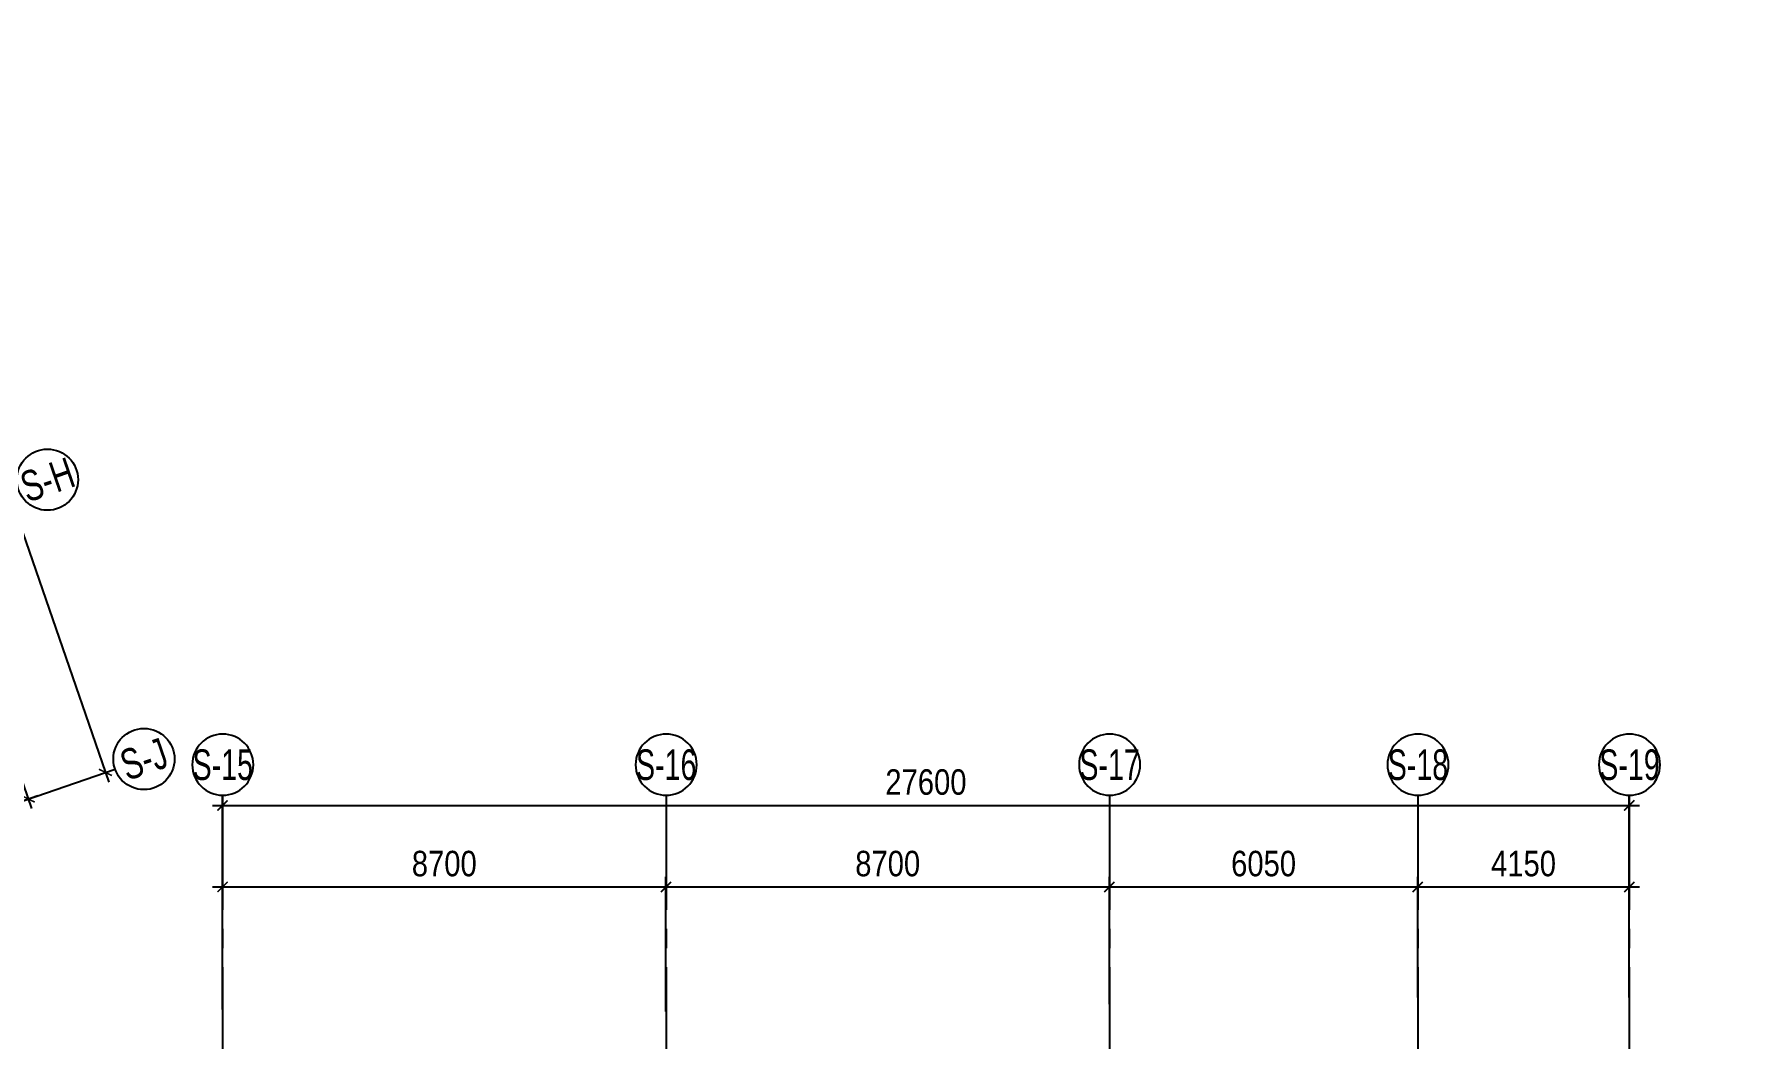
# Model space of a CAD drawing. Header units: millimetres. Extents: x -340714 to 2967022, y -655653 to 62.
# Drawn here: x 1137020 to 1170468, y -136905 to -117184 of the extents above; entities that cross this region are included whole.
import ezdxf
from ezdxf.enums import TextEntityAlignment as Align

# ---------------------------------------------------------------- set-up
doc = ezdxf.new("R2010")
doc.units = ezdxf.units.MM
doc.header["$LTSCALE"] = 100
doc.header["$PDMODE"] = 32
doc.header["$PDSIZE"] = 2.5
doc.linetypes.add('CENTER2', pattern=[1.125, 0.75, -0.125, 0.125, -0.125])
for name, color, linetype in [('ccu12-Hatch', 250, 'Continuous'), ('ccu12-Truc', 13, 'CENTER2'), ('KC2-DIM', 251, 'Continuous'), ('KT-Dim', 8, 'Continuous'), ('Xref_ST_MBDV Cot vach 30.7.2022|Xref_ST_MBDV Cot vach 30.7.2022|Xref_ST_MBDV Cot vach 30.7.2022|Xref_ST_MBDV Cot vach 30.7.2022|A-GRID-SYM', 50, 'Continuous')]:
    doc.layers.add(name, color=color, linetype=linetype)
doc.styles.add('Arial Narrow', font='ARIALN.TTF')
doc.styles.add('HBA-Text', font='GOTHIC.TTF')
doc.dimstyles.new('ccu12-200', dxfattribs={"dimscale": 200, "dimtxt": 2.5, "dimasz": 1, "dimexe": 1, "dimexo": 2, "dimgap": 1, "dimtad": 1, "dimdec": 0, "dimrnd": 5, "dimdsep": 46, "dimtxsty": 'Arial Narrow', "dimblk": 'ARCHTICK', "dimcen": -1, "dimdle": 1, "dimclrd": 256, "dimclre": 256, "dimclrt": 3, "dimadec": 0, "dimazin": 2, "dimtfac": 0.1, "dimtdec": 0, "dimtmove": 0, "dimatfit": 1, "dimldrblk": 'ARCHTICK', "dimfxl": 1, "dimtvp": 0.833333, "dimtolj": 1, "dimtzin": 12, "dimarcsym": 0})

# ---------------------------------------------------------------- blocks, each defined once
blk = doc.blocks.new('_ARCHTICK')
at = {"color": 0, "linetype": 'ByBlock', "const_width": 0.15}
blk.add_lwpolyline([(-0.5, -0.5), (0.5, 0.5)], dxfattribs=at)
blk = doc.blocks.new('*D1054')
at = {"layer": 'Defpoints', "color": 0, "transparency": 16777216}
for p in [(373326, -61952, 0), (377787, -66548), (375218, -67435, 0)]:
    blk.add_point(p, dxfattribs=at)
at = {"layer": 'KT-Dim', "lineweight": -2, "transparency": 16777216}
for p, q in [((375829, -60876), (377853, -66737)), ((373704, -61822), (376084, -61000)), ((375596, -67304), (377976, -66483))]:
    blk.add_line(p, q, dxfattribs=at)
at = {"layer": 'KT-Dim', "lineweight": -2, "transparency": 16777216, "xscale": 200, "yscale": 200, "zscale": 200}
for p, rotation in [((375894, -61065), 109.0471074728855), ((377787, -66548), 289.0471074728856)]:
    blk.add_blockref('_ARCHTICK', p, dxfattribs=dict(at, rotation=rotation))
at = {"layer": 'KT-Dim', "color": 3, "transparency": 16777216, "insert": (377271, -63658), "char_height": 500, "attachment_point": 5, "rotation": 289.0471, "style": 'Arial Narrow'}
blk.add_mtext('\\A1;5800', dxfattribs=at)
blk = doc.blocks.new('GRID-SYM-flat-91')
at = {"layer": 'Xref_ST_MBDV Cot vach 30.7.2022|Xref_ST_MBDV Cot vach 30.7.2022|Xref_ST_MBDV Cot vach 30.7.2022|Xref_ST_MBDV Cot vach 30.7.2022|A-GRID-SYM'}
blk.add_circle((0, 0, 0), 900, dxfattribs=at)
at = {"layer": 'Xref_ST_MBDV Cot vach 30.7.2022|Xref_ST_MBDV Cot vach 30.7.2022|Xref_ST_MBDV Cot vach 30.7.2022|Xref_ST_MBDV Cot vach 30.7.2022|A-GRID-SYM', "style": 'HBA-Text'}
blk.add_attdef('GRID', text='', height=900, rotation=19.0471, dxfattribs=at).set_placement((0, 0, 0), align=Align.MIDDLE_CENTER)
blk = doc.blocks.new('GRID-SYM-flat-103')
at = {"layer": 'Xref_ST_MBDV Cot vach 30.7.2022|Xref_ST_MBDV Cot vach 30.7.2022|Xref_ST_MBDV Cot vach 30.7.2022|Xref_ST_MBDV Cot vach 30.7.2022|A-GRID-SYM'}
blk.add_circle((0, 0, 0), 900, dxfattribs=at)
at = {"layer": 'Xref_ST_MBDV Cot vach 30.7.2022|Xref_ST_MBDV Cot vach 30.7.2022|Xref_ST_MBDV Cot vach 30.7.2022|Xref_ST_MBDV Cot vach 30.7.2022|A-GRID-SYM', "style": 'HBA-Text'}
blk.add_attdef('GRID', text='', height=900, rotation=19.0471, dxfattribs=at).set_placement((0, 0, 0), align=Align.MIDDLE_CENTER)
blk = doc.blocks.new('*D1030')
at = {"layer": 'Defpoints', "color": 0, "transparency": 16777216}
for p in [(366647, -37704, 0), (379300, -66026), (376730, -66913, 0)]:
    blk.add_point(p, dxfattribs=at)
at = {"layer": 'KT-Dim', "lineweight": -2, "transparency": 16777216}
for p, q in [((367025, -37574), (369405, -36752)), ((369150, -36628), (379365, -66215)), ((377108, -66782), (379489, -65960))]:
    blk.add_line(p, q, dxfattribs=at)
at = {"layer": 'KT-Dim', "lineweight": -2, "transparency": 16777216, "xscale": 200, "yscale": 200, "zscale": 200}
for p, rotation in [((369216, -36817), 109.0471074728855), ((379300, -66026), 289.0471074728856)]:
    blk.add_blockref('_ARCHTICK', p, dxfattribs=dict(at, rotation=rotation))
at = {"layer": 'KT-Dim', "color": 3, "transparency": 16777216, "insert": (374688, -51273), "char_height": 500, "attachment_point": 5, "rotation": 289.0471, "style": 'Arial Narrow'}
blk.add_mtext('\\A1;30900', dxfattribs=at)
blk = doc.blocks.new('*D1032')
at = {"layer": 'Defpoints', "color": 0, "transparency": 16777216}
for p in [(390299, -68275), (381599, -71082, 0), (390299, -71118, 0)]:
    blk.add_point(p, dxfattribs=at)
at = {"layer": 'KT-Dim', "lineweight": -2, "transparency": 16777216}
for p, q in [((381599, -70682), (381599, -68075)), ((390299, -70718), (390299, -68075)), ((381399, -68275), (390499, -68275))]:
    blk.add_line(p, q, dxfattribs=at)
at = {"layer": 'KT-Dim', "lineweight": -2, "transparency": 16777216, "xscale": 200, "yscale": 200, "zscale": 200, "rotation": 180}
blk.add_blockref('_ARCHTICK', (381599, -68275), dxfattribs=at)
at = {"layer": 'KT-Dim', "lineweight": -2, "transparency": 16777216, "xscale": 200, "yscale": 200, "zscale": 200}
blk.add_blockref('_ARCHTICK', (390299, -68275), dxfattribs=at)
at = {"layer": 'KT-Dim', "color": 3, "transparency": 16777216, "insert": (385949, -67819), "char_height": 500, "attachment_point": 5, "style": 'Arial Narrow'}
blk.add_mtext('\\A1;8700', dxfattribs=at)
blk = doc.blocks.new('*D1033')
at = {"layer": 'Defpoints', "color": 0, "transparency": 16777216}
for p in [(398999, -68275), (390299, -71118, 0), (398999, -70976, 0)]:
    blk.add_point(p, dxfattribs=at)
at = {"layer": 'KT-Dim', "lineweight": -2, "transparency": 16777216}
for p, q in [((390299, -70718), (390299, -68075)), ((398999, -70576), (398999, -68075)), ((390099, -68275), (399199, -68275))]:
    blk.add_line(p, q, dxfattribs=at)
at = {"layer": 'KT-Dim', "lineweight": -2, "transparency": 16777216, "xscale": 200, "yscale": 200, "zscale": 200, "rotation": 180}
blk.add_blockref('_ARCHTICK', (390299, -68275), dxfattribs=at)
at = {"layer": 'KT-Dim', "lineweight": -2, "transparency": 16777216, "xscale": 200, "yscale": 200, "zscale": 200}
blk.add_blockref('_ARCHTICK', (398999, -68275), dxfattribs=at)
at = {"layer": 'KT-Dim', "color": 3, "transparency": 16777216, "insert": (394649, -67819), "char_height": 500, "attachment_point": 5, "style": 'Arial Narrow'}
blk.add_mtext('\\A1;8700', dxfattribs=at)
blk = doc.blocks.new('*D1034')
at = {"layer": 'Defpoints', "color": 0, "transparency": 16777216}
for p in [(405049, -68275), (405049, -70845, 0), (398999, -70976)]:
    blk.add_point(p, dxfattribs=at)
at = {"layer": 'KT-Dim', "lineweight": -2, "transparency": 16777216}
for p, q in [((398999, -70576), (398999, -68075)), ((405049, -70445), (405049, -68075)), ((398799, -68275), (405249, -68275))]:
    blk.add_line(p, q, dxfattribs=at)
at = {"layer": 'KT-Dim', "lineweight": -2, "transparency": 16777216, "xscale": 200, "yscale": 200, "zscale": 200, "rotation": 180}
blk.add_blockref('_ARCHTICK', (398999, -68275), dxfattribs=at)
at = {"layer": 'KT-Dim', "lineweight": -2, "transparency": 16777216, "xscale": 200, "yscale": 200, "zscale": 200}
blk.add_blockref('_ARCHTICK', (405049, -68275), dxfattribs=at)
at = {"layer": 'KT-Dim', "color": 3, "transparency": 16777216, "insert": (402024, -67819), "char_height": 500, "attachment_point": 5, "style": 'Arial Narrow'}
blk.add_mtext('\\A1;6050', dxfattribs=at)
blk = doc.blocks.new('*D1035')
at = {"layer": 'Defpoints', "color": 0, "transparency": 16777216}
for p in [(409199, -68275), (405049, -70845, 0), (409199, -70727)]:
    blk.add_point(p, dxfattribs=at)
at = {"layer": 'KT-Dim', "lineweight": -2, "transparency": 16777216}
for p, q in [((405049, -70445), (405049, -68075)), ((409199, -70327), (409199, -68075)), ((404849, -68275), (409399, -68275))]:
    blk.add_line(p, q, dxfattribs=at)
at = {"layer": 'KT-Dim', "lineweight": -2, "transparency": 16777216, "xscale": 200, "yscale": 200, "zscale": 200, "rotation": 180}
blk.add_blockref('_ARCHTICK', (405049, -68275), dxfattribs=at)
at = {"layer": 'KT-Dim', "lineweight": -2, "transparency": 16777216, "xscale": 200, "yscale": 200, "zscale": 200}
blk.add_blockref('_ARCHTICK', (409199, -68275), dxfattribs=at)
at = {"layer": 'KT-Dim', "color": 3, "transparency": 16777216, "insert": (407124, -67819), "char_height": 500, "attachment_point": 5, "style": 'Arial Narrow'}
blk.add_mtext('\\A1;4150', dxfattribs=at)
blk = doc.blocks.new('*D1036')
at = {"layer": 'Defpoints', "color": 0, "transparency": 16777216}
for p in [(409199, -66675), (381599, -70845), (409199, -70845)]:
    blk.add_point(p, dxfattribs=at)
at = {"layer": 'KT-Dim', "lineweight": -2, "transparency": 16777216}
for p, q in [((381599, -70445), (381599, -66475)), ((409199, -70445), (409199, -66475)), ((381399, -66675), (409399, -66675))]:
    blk.add_line(p, q, dxfattribs=at)
at = {"layer": 'KT-Dim', "lineweight": -2, "transparency": 16777216, "xscale": 200, "yscale": 200, "zscale": 200, "rotation": 180}
blk.add_blockref('_ARCHTICK', (381599, -66675), dxfattribs=at)
at = {"layer": 'KT-Dim', "lineweight": -2, "transparency": 16777216, "xscale": 200, "yscale": 200, "zscale": 200}
blk.add_blockref('_ARCHTICK', (409199, -66675), dxfattribs=at)
at = {"layer": 'KT-Dim', "color": 3, "transparency": 16777216, "insert": (395399, -66219), "char_height": 500, "attachment_point": 5, "style": 'Arial Narrow'}
blk.add_mtext('\\A1;27600', dxfattribs=at)
blk = doc.blocks.new('GRID-SYM-flat-73')
at = {"layer": 'Xref_ST_MBDV Cot vach 30.7.2022|Xref_ST_MBDV Cot vach 30.7.2022|Xref_ST_MBDV Cot vach 30.7.2022|Xref_ST_MBDV Cot vach 30.7.2022|A-GRID-SYM'}
blk.add_circle((0, 0, 0), 900, dxfattribs=at)
at = {"layer": 'Xref_ST_MBDV Cot vach 30.7.2022|Xref_ST_MBDV Cot vach 30.7.2022|Xref_ST_MBDV Cot vach 30.7.2022|Xref_ST_MBDV Cot vach 30.7.2022|A-GRID-SYM', "style": 'HBA-Text'}
blk.add_attdef('GRID', text='', height=900, rotation=359.6303, dxfattribs=at).set_placement((0, 0, 0), align=Align.MIDDLE_CENTER)
blk = doc.blocks.new('MBDVCOTVACH-T2-T6-PN')
at = {"layer": 'ccu12-Hatch', "ltscale": 0.5}
h = blk.add_hatch(dxfattribs=at)
h.set_pattern_fill('BETONG', color=256, scale=50, pattern_type=2)
h.set_pattern_definition([(0, (-1923553.4, 300749.45), (0, 259.80762), [6.25, -143.75]), (0, (-1923553.4, 300760.28), (0, 259.80762), [6.25, -143.75]), (120, (-1923553.4, 300749.45), (-225, -129.90381), [6.25, -143.75]), (120, (-1923544.03, 300754.87), (-225, -129.90381), [6.25, -143.75]), (0, (-1923478.4, 300879.36), (0, 259.80762), [6.25, -143.75]), (0, (-1923478.4, 300890.18), (0, 259.80762), [6.25, -143.75]), (120, (-1923478.4, 300879.36), (-225, -129.90381), [6.25, -143.75]), (120, (-1923469.03, 300884.77), (-225, -129.90381), [6.25, -143.75]), (60, (-1923547.16, 300749.45), (-225, 129.90381), [6.25, -143.75]), (60, (-1923556.53, 300754.87), (-225, 129.90381), [6.25, -143.75]), (60, (-1923472.16, 300619.55), (-225, 129.90381), [6.25, -143.75]), (60, (-1923481.53, 300624.96), (-225, 129.90381), [6.25, -143.75]), (45, (-1923553.41, 300749.454), (-53.0330086, 53.0330086), []), (50, (-1923553.4, 300749.45), (358.63009, -31.376067), [37.5, -412.5]), (355, (-1923553.4, 300749.45), (-69.37567, 376.09607), [30, -330]), (100.4514, (-1923523.52, 300746.84), (289.25469, 344.71977), [31.870095, -350.571056]), (46.1842, (-1923553.4, 300849.45), (533.62052, -82.75951), [56.25, -618.75]), (96.6356, (-1923508.94, 300842.56), (467.33135, 487.05894), [47.80514, -525.8565]), (351.1842, (-1923553.4, 300849.45), (467.33097, 487.0593), [45, -495]), (21, (-1923503.4, 300824.45), (298.453526, -201.309445), [37.5, -412.5]), (326, (-1923503.4, 300824.45), (121.657666, 362.57502), [30, -330]), (71.4514, (-1923478.54, 300807.68), (420.111314, 161.26525), [31.870095, -350.571056]), (37.5, (-1923553.41, 300749.45), (6.079928, 166.446927), [0, -326, 0, -335, 0, -331.25]), (7.5, (-1923553.4, 300749.45), (131.534769, 197.205856), [0, -191, 0, -318.5, 0, -126.25]), (327.5, (-1923664.9, 300749.45), (266.911218, -11.277436), [0, -125, 0, -390, 0, -517.5]), (317.5, (-1923714.9, 300749.45), (291.593085, 50.05249), [0, -162.5, 0, -259, 0, -367.5])])
edge = h.paths.add_edge_path()
edge.add_arc((4098, -8624), 750, 0, 360)
edge = h.paths.add_edge_path()
edge.add_arc((1410, -254), 750, 0, 360)
edge = h.paths.add_edge_path()
edge.add_arc((101637, -32127), 750, 0, 360)
edge = h.paths.add_edge_path()
edge.add_arc((54389, -32052), 750, 0, 360)
blk = doc.blocks.new('Grid-ST-flat-3')
at = {"layer": 'ccu12-Truc', "ltscale": 30}
for p, q in [((381599.4, -66474.8), (381599.4, -104409.6)), ((390299.4, -66474.8), (390299.4, -104409.6)), ((398999.4, -66474.8), (398999.4, -104409.6)), ((405049.4, -66474.8), (405049.4, -104409.6)), ((409199.4, -66474.8), (409199.4, -104409.6))]:
    blk.add_line(p, q, dxfattribs=at)
at = {"layer": 'KT-Dim'}
ref = blk.add_blockref('GRID-SYM-flat-103', (378163.1, -60282.1, 0), dxfattribs=dict(at, xscale=0.6666666666666666, yscale=0.6666666666666666, zscale=0.6666666666666666))
ref.add_attrib('GRID', 'S-H', dxfattribs={"layer": 'Xref_ST_MBDV Cot vach 30.7.2022|Xref_ST_MBDV Cot vach 30.7.2022|Xref_ST_MBDV Cot vach 30.7.2022|Xref_ST_MBDV Cot vach 30.7.2022|A-GRID-SYM', "height": 600, "rotation": 19, "style": 'HBA-Text', "width": 0.75}).set_placement((378163.1, -60282.1, 0), align=Align.MIDDLE_CENTER)
ref = blk.add_blockref('GRID-SYM-flat-91', (380055.9, -65764.6, 0), dxfattribs=dict(at, xscale=0.6666666666666666, yscale=0.6666666666666666, zscale=0.6666666666666666))
ref.add_attrib('GRID', 'S-J', dxfattribs={"layer": 'Xref_ST_MBDV Cot vach 30.7.2022|Xref_ST_MBDV Cot vach 30.7.2022|Xref_ST_MBDV Cot vach 30.7.2022|Xref_ST_MBDV Cot vach 30.7.2022|A-GRID-SYM', "height": 600, "rotation": 19, "style": 'HBA-Text', "width": 0.75}).set_placement((380055.9, -65764.6, 0), align=Align.MIDDLE_CENTER)
ref = blk.add_blockref('GRID-SYM-flat-73', (381602.8, -65874.8, 0), dxfattribs=dict(at, xscale=-0.6666666666666665, yscale=0.6666666666666665, zscale=0.6666666666666665, rotation=179.6748020054017))
ref.add_attrib('GRID', 'S-15', dxfattribs={"layer": 'Xref_ST_MBDV Cot vach 30.7.2022|Xref_ST_MBDV Cot vach 30.7.2022|Xref_ST_MBDV Cot vach 30.7.2022|Xref_ST_MBDV Cot vach 30.7.2022|A-GRID-SYM', "height": 600, "style": 'HBA-Text', "width": 0.7}).set_placement((381602.8, -65874.8, 0), align=Align.MIDDLE_CENTER)
ref = blk.add_blockref('GRID-SYM-flat-73', (390302.8, -65874.8, 0), dxfattribs=dict(at, xscale=-0.6666666666666665, yscale=0.6666666666666665, zscale=0.6666666666666665, rotation=179.6748020054017))
ref.add_attrib('GRID', 'S-16', dxfattribs={"layer": 'Xref_ST_MBDV Cot vach 30.7.2022|Xref_ST_MBDV Cot vach 30.7.2022|Xref_ST_MBDV Cot vach 30.7.2022|Xref_ST_MBDV Cot vach 30.7.2022|A-GRID-SYM', "height": 600, "style": 'HBA-Text', "width": 0.7}).set_placement((390302.8, -65874.8, 0), align=Align.MIDDLE_CENTER)
ref = blk.add_blockref('GRID-SYM-flat-73', (399002.8, -65874.8, 0), dxfattribs=dict(at, xscale=-0.6666666666666665, yscale=0.6666666666666665, zscale=0.6666666666666665, rotation=179.6748020054017))
ref.add_attrib('GRID', 'S-17', dxfattribs={"layer": 'Xref_ST_MBDV Cot vach 30.7.2022|Xref_ST_MBDV Cot vach 30.7.2022|Xref_ST_MBDV Cot vach 30.7.2022|Xref_ST_MBDV Cot vach 30.7.2022|A-GRID-SYM', "height": 600, "style": 'HBA-Text', "width": 0.7}).set_placement((399002.8, -65874.8, 0), align=Align.MIDDLE_CENTER)
ref = blk.add_blockref('GRID-SYM-flat-73', (405052.8, -65874.8, 0), dxfattribs=dict(at, xscale=-0.6666666666666665, yscale=0.6666666666666665, zscale=0.6666666666666665, rotation=179.6748020054017))
ref.add_attrib('GRID', 'S-18', dxfattribs={"layer": 'Xref_ST_MBDV Cot vach 30.7.2022|Xref_ST_MBDV Cot vach 30.7.2022|Xref_ST_MBDV Cot vach 30.7.2022|Xref_ST_MBDV Cot vach 30.7.2022|A-GRID-SYM', "height": 600, "style": 'HBA-Text', "width": 0.7}).set_placement((405052.8, -65874.8, 0), align=Align.MIDDLE_CENTER)
ref = blk.add_blockref('GRID-SYM-flat-73', (409202.8, -65874.8, 0), dxfattribs=dict(at, xscale=-0.6666666666666665, yscale=0.6666666666666665, zscale=0.6666666666666665, rotation=179.6748020054017))
ref.add_attrib('GRID', 'S-19', dxfattribs={"layer": 'Xref_ST_MBDV Cot vach 30.7.2022|Xref_ST_MBDV Cot vach 30.7.2022|Xref_ST_MBDV Cot vach 30.7.2022|Xref_ST_MBDV Cot vach 30.7.2022|A-GRID-SYM', "height": 600, "style": 'HBA-Text', "width": 0.7}).set_placement((409202.8, -65874.8, 0), align=Align.MIDDLE_CENTER)
for base, p1, p2, picture, middle in [((379299.7, -66025.7, 0), (366646.9, -37704.3), (376730.3, -66912.7, 0), '*D1030', (374688, -51272.9, 0)), ((377787.3, -66547.8, 0), (373325.8, -61952.2), (375217.9, -67434.9, 0), '*D1054', (377271.3, -63658, 0))]:
    dim = blk.add_linear_dim(base=base, p1=p1, p2=p2, angle=109.04711, dimstyle='ccu12-200', dxfattribs=at)
    dim.commit()
    dim.dimension.update_dxf_attribs({"geometry": picture, "text_midpoint": middle})
for base, p1, p2, picture, middle in [((409199.4, -66674.8), (381599.4, -70845.4), (409199.4, -70845.4), '*D1036', (395399.4, -66219.5)), ((390299.4, -68274.8, 0), (381599.4, -71082.4), (390299.4, -71118), '*D1032', (385949.4, -67819.5, 0)), ((398999.4, -68274.8, 0), (390299.4, -71118), (398999.4, -70975.6), '*D1033', (394649.4, -67819.5, 0)), ((405049.4, -68274.8), (398999.4, -70975.6), (405049.4, -70845.4, 0), '*D1034', (402024.4, -67819.5)), ((409199.4, -68274.8), (405049.4, -70845.4, 0), (409199.4, -70726.6), '*D1035', (407124.4, -67819.5))]:
    dim = blk.add_linear_dim(base=base, p1=p1, p2=p2, dimstyle='ccu12-200', dxfattribs=at)
    dim.commit()
    dim.dimension.update_dxf_attribs({"geometry": picture, "text_midpoint": middle})

msp = doc.modelspace()

# ---------------------------------------------------------------- block references
msp.add_blockref('Grid-ST-flat-3', (759118.7, -65648.1))
at = {"layer": 'KC2-DIM'}
msp.add_blockref('MBDVCOTVACH-T2-T6-PN', (1068081.3, -123267.8), dxfattribs=at)

doc.saveas('drawing.dxf')
